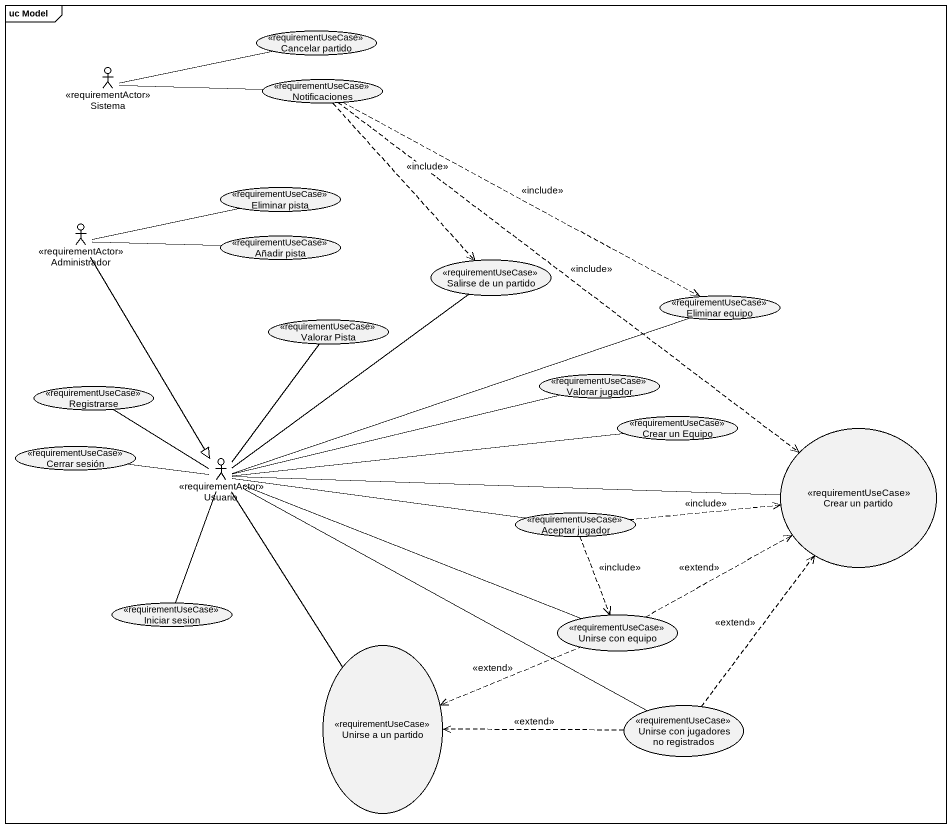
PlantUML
@startuml
mainframe uc Model
usecase "Cancelar partido" as Cancelar_partido <<requirementUseCase>>
actor Sistema <<requirementActor>>
usecase Notificaciones <<requirementUseCase>>
usecase "Eliminar pista" as Eliminar_pista <<requirementUseCase>>
actor Administrador <<requirementActor>>
usecase "Añadir pista" as Añadir_pista <<requirementUseCase>>
usecase "Salirse de un partido" as Salirse_de_un_partido <<requirementUseCase>>
usecase "Valorar Pista" as Valorar_Pista <<requirementUseCase>>
usecase "Eliminar equipo" as Eliminar_equipo <<requirementUseCase>>
usecase Registrarse <<requirementUseCase>>
usecase "Valorar jugador" as Valorar_jugador <<requirementUseCase>>
usecase "Crear un Equipo" as Crear_un_Equipo <<requirementUseCase>>
usecase "Crear un partido" as Crear_un_partido <<requirementUseCase>>
usecase "Cerrar sesión" as Cerrar_sesión <<requirementUseCase>>
actor Usuario <<requirementActor>>
usecase "Aceptar jugador" as Aceptar_jugador <<requirementUseCase>>
usecase "Iniciar sesion" as Iniciar_sesion <<requirementUseCase>>
usecase "Unirse con equipo" as Unirse_con_equipo <<requirementUseCase>>
usecase "Unirse a un partido" as Unirse_a_un_partido <<requirementUseCase>>
usecase "Unirse con jugadores no registrados" as Unirse_con_jugadores_no <<requirementUseCase>>
Sistema -right- Cancelar_partido
Sistema -right- Notificaciones
Notificaciones ..> Salirse_de_un_partido : <<include>>
Notificaciones .right.> Eliminar_equipo : <<include>>
Notificaciones ..> Crear_un_partido : <<include>>
Administrador -right- Eliminar_pista
Administrador -right- Añadir_pista
Administrador --|> Usuario
Usuario -up- Salirse_de_un_partido
Usuario -up- Valorar_Pista
Usuario -right- Eliminar_equipo
Usuario -up- Registrarse
Usuario -right- Valorar_jugador
Usuario -right- Crear_un_Equipo
Usuario -right- Crear_un_partido
Usuario -left- Cerrar_sesión
Usuario -right- Aceptar_jugador
Usuario -- Iniciar_sesion
Usuario -right- Unirse_con_equipo
Usuario -- Unirse_a_un_partido
Usuario -right- Unirse_con_jugadores_no
Aceptar_jugador .right.> Crear_un_partido : <<include>>
Aceptar_jugador ..> Unirse_con_equipo : <<include>>
Unirse_con_equipo .right.> Crear_un_partido : <<extend>>
Unirse_con_equipo .left.> Unirse_a_un_partido : <<extend>>
Unirse_con_jugadores_no .up.> Crear_un_partido : <<extend>>
Unirse_con_jugadores_no .left.> Unirse_a_un_partido : <<extend>>
@enduml
